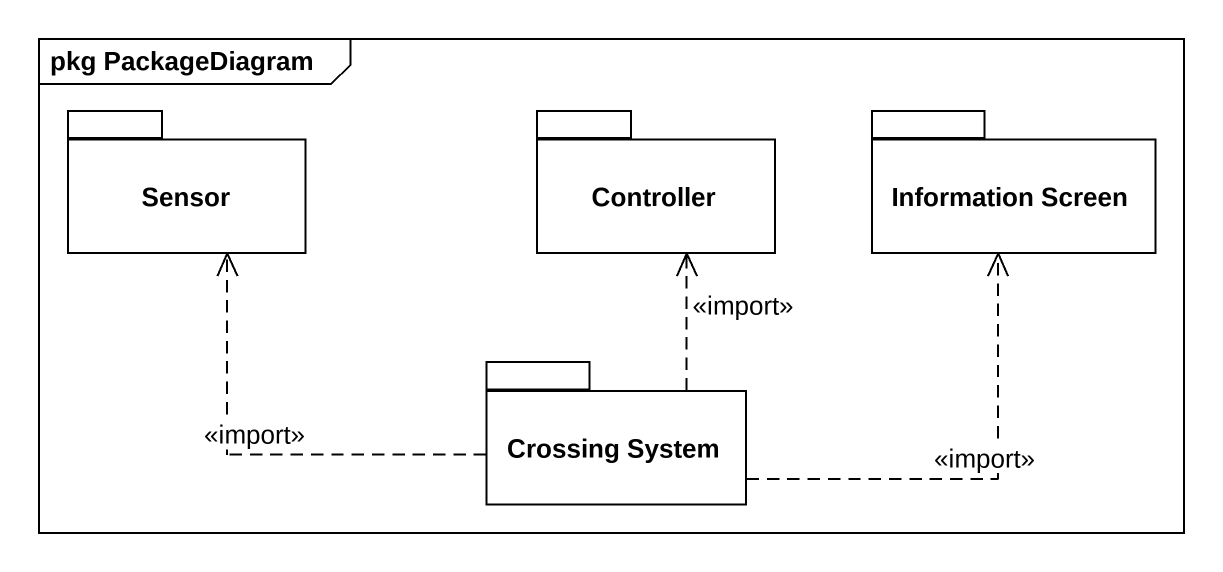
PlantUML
@startuml
mainframe pkg PackageDiagram
package Sensor {
}
package Controller {
}
package "Information Screen" as Information_Screen {
}
package "Crossing System" as Crossing_System {
}
Crossing_System .left.> Sensor : <<import>>
Crossing_System .up.> Controller : <<import>>
Crossing_System .up.> Information_Screen : <<import>>
@enduml
